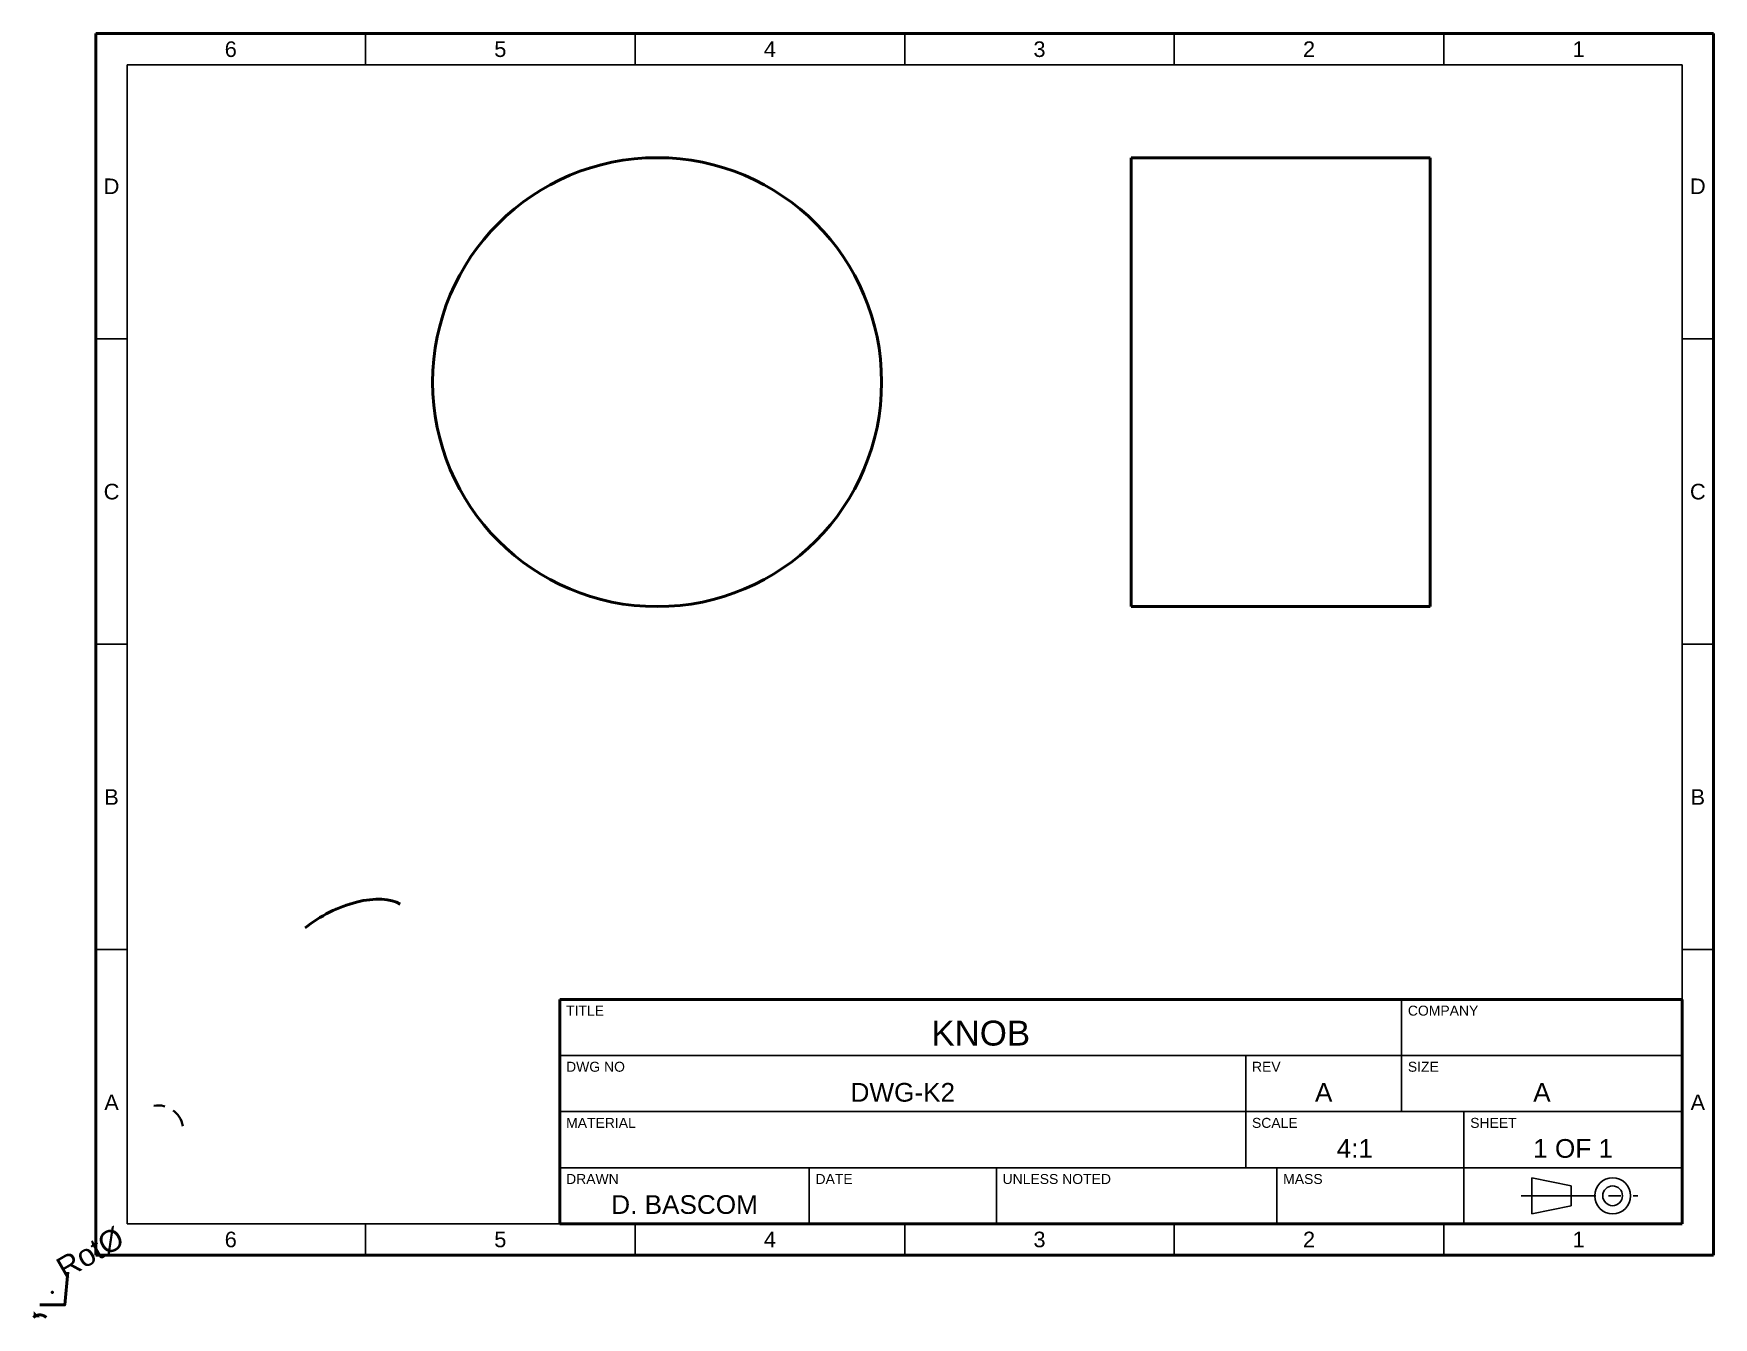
# Model space of a CAD drawing. Header units: millimetres. Extents: x 0 to 269, y 0 to 206.
import ezdxf
from ezdxf.enums import TextEntityAlignment as Align

# ---------------------------------------------------------------- set-up
doc = ezdxf.new("R2010")
doc.units = ezdxf.units.MM
doc.linetypes.add('CENTER', pattern=[18, 12, -2, 2, -2])
doc.linetypes.add('HIDDEN', pattern=[4.5, 3, -1.5])
for name, color, linetype, lineweight in [('BORDER', 7, 'Continuous', 50), ('CENTER', 1, 'CENTER', 25), ('DIM', 3, 'Continuous', 25), ('HIDDEN', 8, 'HIDDEN', 35), ('VISIBLE', 7, 'Continuous', 50)]:
    doc.layers.add(name, color=color, linetype=linetype, lineweight=lineweight)
doc.layers.add('TEXT', color=3, linetype='Continuous')
doc.styles.get("Standard").update_dxf_attribs({"font": 'arial.ttf'})

msp = doc.modelspace()

# ---------------------------------------------------------------- linework, layer by layer
at = {"layer": 'BORDER'}
for p, q in [((269.4, 205.9), (10, 205.9)), ((10, 205.9), (10, 10)), ((269.4, 10), (269.4, 205.9)), ((264.4, 51), (84.4, 51)), ((84.4, 51), (84.4, 15)), ((264.4, 15), (264.4, 51)), ((84.4, 15), (264.4, 15)), ((10, 10), (269.4, 10))]:
    msp.add_line(p, q, dxfattribs=at)
at = {"layer": 'CENTER'}
msp.add_line((238.55, 19.5), (257.27, 19.5), dxfattribs=at)
at = {"layer": 'DIM'}
for p, q in [((53.23, 200.9), (53.23, 205.9)), ((96.47, 200.9), (96.47, 205.9)), ((139.7, 200.9), (139.7, 205.9)), ((182.93, 200.9), (182.93, 205.9)), ((226.17, 200.9), (226.17, 205.9)), ((264.4, 200.9), (15, 200.9)), ((15, 200.9), (15, 15)), ((264.4, 15), (264.4, 200.9)), ((10, 156.93), (15, 156.93)), ((264.4, 156.93), (269.4, 156.93)), ((10, 107.95), (15, 107.95)), ((264.4, 107.95), (269.4, 107.95)), ((10, 58.98), (15, 58.98)), ((264.4, 58.98), (269.4, 58.98)), ((219.4, 42), (219.4, 51)), ((84.4, 42), (264.4, 42)), ((194.4, 33), (194.4, 42)), ((219.4, 33), (219.4, 42)), ((84.4, 33), (264.4, 33)), ((194.4, 24), (194.4, 33)), ((229.4, 24), (229.4, 33)), ((84.4, 24), (264.4, 24)), ((124.4, 15), (124.4, 24)), ((154.4, 15), (154.4, 24)), ((199.4, 15), (199.4, 24)), ((229.4, 15), (229.4, 24)), ((246.61, 21.08), (240.28, 22.38)), ((240.28, 22.38), (240.28, 16.62)), ((246.61, 17.92), (246.61, 21.08)), ((240.28, 16.62), (246.61, 17.92)), ((15, 15), (264.4, 15)), ((53.23, 10), (53.23, 15)), ((96.47, 10), (96.47, 15)), ((139.7, 10), (139.7, 15)), ((182.93, 10), (182.93, 15)), ((226.17, 10), (226.17, 15))]:
    msp.add_line(p, q, dxfattribs=at)
for radius in [2.88, 1.58]:
    msp.add_circle((253.24, 19.5), radius, dxfattribs=at)
at = {"layer": 'HIDDEN'}
msp.add_arc((20, 30), 4, 10, 100, dxfattribs=at)
at = {"layer": 'VISIBLE'}
for p, q in [((176, 150), (176, 186)), ((224, 186), (176, 186)), ((224, 150), (224, 186)), ((176, 150), (176, 114)), ((224, 150), (224, 114)), ((224, 114), (176, 114))]:
    msp.add_line(p, q, dxfattribs=at)
msp.add_lwpolyline([(1, 2), (5, 2), (5.5, 7.25)], dxfattribs=at)
msp.add_circle((100, 150), 36, dxfattribs=at)
msp.add_ellipse((50, 60), major_axis=(10, 5), ratio=0.5, start_param=0.3, end_param=2, dxfattribs=at)
msp.add_rational_spline([(0, 0), (1, 1), (2, 0)], [1, 0.7071, 1], degree=2, dxfattribs=at)
msp.add_point((3, 4), dxfattribs=at)
msp.add_solid([(0, 0), (1, 0), (0, 1)], dxfattribs=at)

# ---------------------------------------------------------------- texts
at = {"layer": 'TEXT'}
for s, height, p in [('6', 2.5, (31.62, 202.15)), ('5', 2.5, (74.85, 202.15)), ('4', 2.5, (118.08, 202.15)), ('3', 2.5, (161.32, 202.15)), ('2', 2.5, (204.55, 202.15)), ('1', 2.5, (247.78, 202.15)), ('D', 2.5, (12.5, 180.16)), ('D', 2.5, (266.9, 180.16)), ('C', 2.5, (12.5, 131.19)), ('C', 2.5, (266.9, 131.19)), ('B', 2.5, (12.5, 82.21)), ('B', 2.5, (266.9, 82.21)), ('KNOB', 4, (151.9, 43.6)), ('A', 2.5, (12.5, 33.24)), ('DWG-K2', 3, (139.4, 34.6)), ('A', 3, (206.9, 34.6)), ('A', 3, (241.9, 34.6)), ('A', 2.5, (266.9, 33.24)), ('4:1', 3, (211.9, 25.6)), ('1 OF 1', 3, (246.9, 25.6)), ('D. BASCOM', 3, (104.4, 16.6)), ('6', 2.5, (31.62, 11.25)), ('5', 2.5, (74.85, 11.25)), ('4', 2.5, (118.08, 11.25)), ('3', 2.5, (161.32, 11.25)), ('2', 2.5, (204.55, 11.25)), ('1', 2.5, (247.78, 11.25))]:
    msp.add_text(s, height=height, dxfattribs=at).set_placement(p, align=Align.CENTER)
for s, p in [('TITLE', (85.4, 48.4)), ('COMPANY', (220.4, 48.4)), ('DWG NO', (85.4, 39.4)), ('REV', (195.4, 39.4)), ('SIZE', (220.4, 39.4)), ('MATERIAL', (85.4, 30.4)), ('SCALE', (195.4, 30.4)), ('SHEET', (230.4, 30.4)), ('DRAWN', (85.4, 21.4)), ('DATE', (125.4, 21.4)), ('UNLESS NOTED', (155.4, 21.4)), ('MASS', (200.4, 21.4))]:
    msp.add_text(s, height=1.6, dxfattribs=at).set_placement(p)
msp.add_text('Rot%%c', height=3.5, rotation=30, dxfattribs=at).set_placement((5, 6))

doc.saveas('drawing.dxf')
